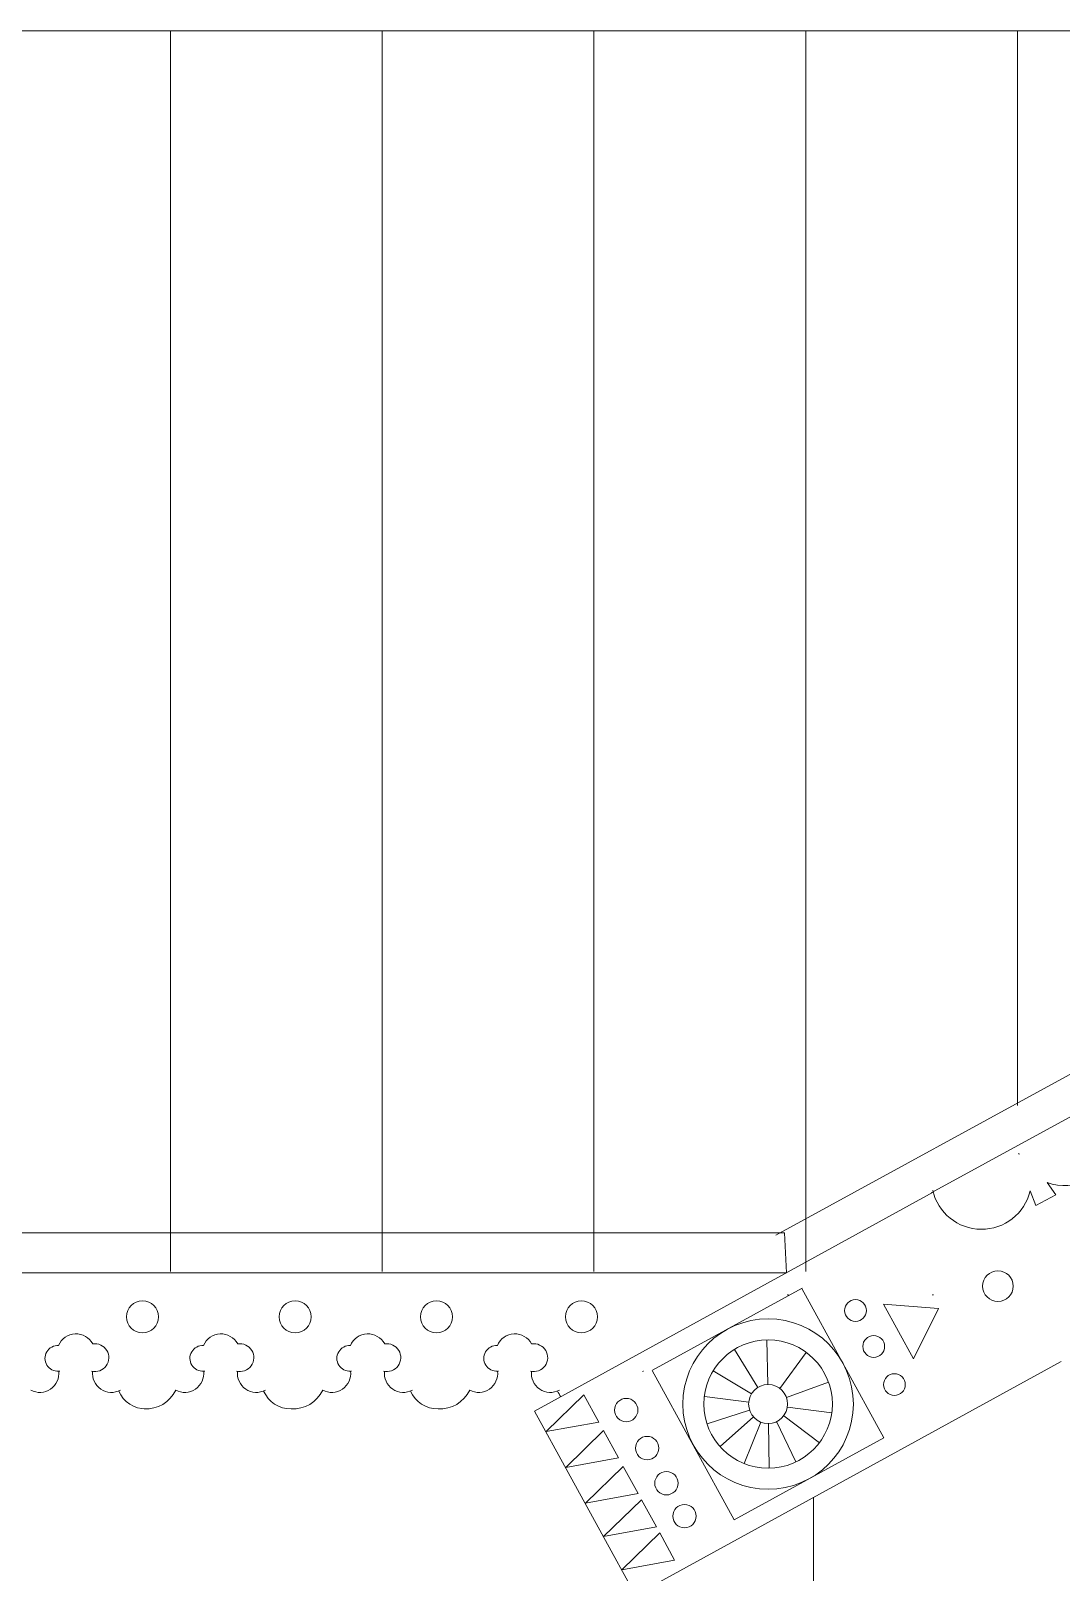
# Model space of a CAD drawing. Header units: millimetres. Extents: x 2399 to 111977, y 1313 to 59551.
# Drawn here: x 38336 to 39569, y 36305 to 38150 of the extents above; entities that cross this region are included whole.
import ezdxf

# ---------------------------------------------------------------- set-up
doc = ezdxf.new("R2010")
doc.units = ezdxf.units.MM
doc.layers.add('hatch1', color=7, linetype='Continuous', lineweight=20, true_color=0x6a6a6a)
doc.layers.add('main line', color=7, linetype='Continuous', lineweight=13)

msp = doc.modelspace()

# ---------------------------------------------------------------- linework, layer by layer
at = {"layer": 'hatch1', "color": 251, "linetype": 'Continuous', "lineweight": 20, "true_color": 0x6a6a6a}
for p, q in [((38938.7125, 36497.447), (39415.8065, 36759.4037)), ((39079.8434, 36546.3283), (39258.9338, 36644.4574)), ((39258.5911, 36644.2697), (39356.594, 36465.4097)), ((39356.4459, 36625.3074), (39392.198, 36560.1932)), ((39422.1817, 36620.2392), (39356.4459, 36625.3074)), ((39392.198, 36560.1932), (39422.1817, 36620.2392)), ((39216.8367, 36582.7164), (39217.8023, 36529.2042)), ((39205.9818, 36525.736), (39177.8814, 36571.2865)), ((39263.9383, 36567.6494), (39232.0946, 36524.6323)), ((39177.5037, 36367.2805), (39079.5007, 36546.1405)), ((39198.2867, 36517.9814), (39152.5215, 36545.7309)), ((39290.4745, 36532.0357), (39240.1467, 36513.8258)), ((38997.6968, 36516.9561), (38952.4427, 36472.9529)), ((38997.6968, 36516.9561), (39015.5719, 36484.4008)), ((39195.0058, 36508.0244), (39141.9113, 36514.8516)), ((39294.3185, 36495.2543), (39241.224, 36502.0814)), ((38938.7125, 36497.447), (39059.5897, 36277.2969)), ((38952.4427, 36472.9529), (39015.5719, 36484.4008)), ((39196.0572, 36498.6643), (39145.1739, 36482.0696)), ((39200.7637, 36490.4416), (39160.6845, 36454.9712)), ((39209.472, 36484.2831), (39189.3835, 36434.6752)), ((39218.6436, 36482.5823), (39219.6092, 36429.0701)), ((39228.2915, 36484.8647), (39251.4048, 36436.5919)), ((39236.8449, 36491.8647), (39279.5933, 36459.6612)), ((39021.2341, 36474.0884), (38975.98, 36430.0852)), ((39021.2341, 36474.0884), (39039.1092, 36441.5331)), ((39356.6046, 36465.4155), (39177.5142, 36367.2863)), ((38975.98, 36430.0852), (39039.1092, 36441.5331)), ((39044.7714, 36431.2207), (38999.5173, 36387.2175)), ((39044.7714, 36431.2207), (39062.6464, 36398.6654)), ((38999.5173, 36387.2175), (39062.6464, 36398.6654)), ((39066.6314, 36391.4076), (39021.3773, 36347.4044)), ((39066.6314, 36391.4076), (39084.5065, 36358.8522)), ((39021.3773, 36347.4044), (39084.5065, 36358.8522)), ((39088.4915, 36351.5944), (39043.2374, 36307.5913)), ((39088.4915, 36351.5944), (39106.3666, 36319.0391)), ((39043.2374, 36307.5913), (39106.3666, 36319.0391))]:
    msp.add_line(p, q, dxfattribs=at)
for centre, radius in [((39218.2229, 36505.8932), 101.9943), ((39218.2229, 36505.8932), 76.8357), ((39344.5808, 36574.896), 13.0643), ((39369.3294, 36529.1752), 13.0643), ((39218.2229, 36505.8932), 23.3148), ((39048.4204, 36498.7538), 13.9829), ((39073.4369, 36453.1921), 13.9829), ((39096.5393, 36411.1164), 13.9829), ((39118.164, 36371.7318), 13.9829)]:
    msp.add_circle(centre, radius, dxfattribs=at)
at = {"layer": 'main line', "color": 7, "linetype": 'Continuous', "lineweight": 13}
for p, q in [((35691.1537, 38149.8902), (39843.4223, 38149.8902)), ((38503.2719, 38149.8902), (38503.2719, 36664.7037)), ((38756.5645, 38149.8902), (38756.5645, 36664.7037)), ((39009.8571, 38149.8902), (39009.8571, 36664.7037)), ((39263.1496, 38149.8902), (39263.1496, 36664.7037)), ((39516.4422, 38149.8902), (39516.4422, 36863.3086)), ((39227.6147, 36708.2011), (41509.5499, 37956.1862)), ((39413.1472, 36758.8429), (41523.1471, 37912.9798)), ((38938.7125, 36497.447), (39415.8065, 36759.4037)), ((39531.6318, 36761.0851), (39538.4893, 36743.4509)), ((39562.4612, 36756.5199), (39552.0092, 36771.3223)), ((39538.4893, 36743.4509), (39562.4612, 36756.5199)), ((39237.7784, 36710.908), (35691.1537, 36710.908)), ((39237.7784, 36710.908), (39240.1734, 36662.9693)), ((39240.1734, 36662.9693), (35691.1537, 36662.9693)), ((39568.8654, 36556.9235), (39059.5897, 36277.2969)), ((39272.6308, 36192.7155), (39272.6308, 36394.2708))]:
    msp.add_line(p, q, dxfattribs=at)
at = {"layer": 'main line', "color": 7, "linetype": 'Continuous', "lineweight": 13, "flags": 128}
for points in [[(39518.8489, 36805.172, -0.017938026), (39517.7929, 36805.7345)], [(39518.8489, 36805.172, -0.017938026), (39517.7929, 36805.7345)], [(39518.8489, 36805.172, -0.017938026), (39517.7929, 36805.7345)], [(39518.8489, 36805.172, -0.017938026), (39517.7929, 36805.7345)], [(39518.8489, 36805.172, -0.017938026), (39517.7929, 36805.7345)], [(39518.8489, 36805.172, -0.017938026), (39517.7929, 36805.7345)], [(39242.5445, 36636.6873, -0.017938026), (39241.3732, 36636.4435)], [(39242.5445, 36636.6873, -0.017938026), (39241.3732, 36636.4435)], [(39242.5445, 36636.6873, -0.017938026), (39241.3732, 36636.4435)], [(39242.5445, 36636.6873, -0.017938026), (39241.3732, 36636.4435)], [(39242.5445, 36636.6873, -0.017938026), (39241.3732, 36636.4435)], [(39242.5445, 36636.6873, -0.017938026), (39241.3732, 36636.4435)], [(39242.5445, 36636.6873, -0.017938026), (39241.3732, 36636.4435)], [(39242.5445, 36636.6873, -0.017938026), (39241.3732, 36636.4435)], [(39242.5445, 36636.6873, -0.017938026), (39241.3732, 36636.4435)], [(39242.5445, 36636.6873, -0.017938026), (39241.3732, 36636.4435)], [(39242.5445, 36636.6873, -0.017938026), (39241.3732, 36636.4435)], [(39242.5445, 36636.6873, -0.017938026), (39241.3732, 36636.4435)], [(39415.9565, 36636.6873, -0.017938026), (39414.7851, 36636.4435)], [(39415.9565, 36636.6873, -0.017938026), (39414.7851, 36636.4435)], [(39415.9565, 36636.6873, -0.017938026), (39414.7851, 36636.4435)], [(39415.9565, 36636.6873, -0.017938026), (39414.7851, 36636.4435)], [(39415.9565, 36636.6873, -0.017938026), (39414.7851, 36636.4435)], [(39415.9565, 36636.6873, -0.017938026), (39414.7851, 36636.4435)], [(39415.9565, 36636.6873, -0.017938026), (39414.7851, 36636.4435)], [(39415.9565, 36636.6873, -0.017938026), (39414.7851, 36636.4435)], [(39415.9565, 36636.6873, -0.017938026), (39414.7851, 36636.4435)], [(39415.9565, 36636.6873, -0.017938026), (39414.7851, 36636.4435)], [(39415.9565, 36636.6873, -0.017938026), (39414.7851, 36636.4435)], [(39415.9565, 36636.6873, -0.017938026), (39414.7851, 36636.4435)], [(38408.6764, 36545.255, 1.219803903), (38410.1068, 36577.9369, 0.63216014), (38369.1428, 36575.9387, 1.067465283), (38369.3775, 36545.255, -0.60309642), (38335.9858, 36522.4888)], [(38408.6764, 36545.255, 1.219803903), (38410.1068, 36577.9369, 0.63216014), (38369.1428, 36575.9387, 1.067465283), (38369.3775, 36545.255, -0.60309642), (38335.9858, 36522.4888)], [(38408.6764, 36545.255, 1.219803903), (38410.1068, 36577.9369, 0.63216014), (38369.1428, 36575.9387, 1.067465283), (38369.3775, 36545.255, -0.60309642), (38335.9858, 36522.4888)], [(38408.6764, 36545.255, 1.219803903), (38410.1068, 36577.9369, 0.63216014), (38369.1428, 36575.9387, 1.067465283), (38369.3775, 36545.255, -0.60309642), (38335.9858, 36522.4888)], [(38408.6764, 36545.255, 1.219803903), (38410.1068, 36577.9369, 0.63216014), (38369.1428, 36575.9387, 1.067465283), (38369.3775, 36545.255, -0.60309642), (38335.9858, 36522.4888)], [(38408.6764, 36545.255, 1.219803903), (38410.1068, 36577.9369, 0.63216014), (38369.1428, 36575.9387, 1.067465283), (38369.3775, 36545.255, -0.60309642), (38335.9858, 36522.4888)], [(38582.0883, 36545.255, 1.219803903), (38583.5188, 36577.9369, 0.63216014), (38542.5547, 36575.9387, 1.067465283), (38542.7895, 36545.255, -0.60309642), (38509.3977, 36522.4888)], [(38582.0883, 36545.255, 1.219803903), (38583.5188, 36577.9369, 0.63216014), (38542.5547, 36575.9387, 1.067465283), (38542.7895, 36545.255, -0.60309642), (38509.3977, 36522.4888)], [(38582.0883, 36545.255, 1.219803903), (38583.5188, 36577.9369, 0.63216014), (38542.5547, 36575.9387, 1.067465283), (38542.7895, 36545.255, -0.60309642), (38509.3977, 36522.4888)], [(38582.0883, 36545.255, 1.219803903), (38583.5188, 36577.9369, 0.63216014), (38542.5547, 36575.9387, 1.067465283), (38542.7895, 36545.255, -0.60309642), (38509.3977, 36522.4888)], [(38582.0883, 36545.255, 1.219803903), (38583.5188, 36577.9369, 0.63216014), (38542.5547, 36575.9387, 1.067465283), (38542.7895, 36545.255, -0.60309642), (38509.3977, 36522.4888)], [(38582.0883, 36545.255, 1.219803903), (38583.5188, 36577.9369, 0.63216014), (38542.5547, 36575.9387, 1.067465283), (38542.7895, 36545.255, -0.60309642), (38509.3977, 36522.4888)], [(38757.955, 36545.255, 1.219803903), (38759.3855, 36577.9369, 0.63216014), (38718.4214, 36575.9387, 1.067465283), (38718.6562, 36545.255, -0.60309642), (38685.2644, 36522.4888)], [(38757.955, 36545.255, 1.219803903), (38759.3855, 36577.9369, 0.63216014), (38718.4214, 36575.9387, 1.067465283), (38718.6562, 36545.255, -0.60309642), (38685.2644, 36522.4888)], [(38757.955, 36545.255, 1.219803903), (38759.3855, 36577.9369, 0.63216014), (38718.4214, 36575.9387, 1.067465283), (38718.6562, 36545.255, -0.60309642), (38685.2644, 36522.4888)], [(38757.955, 36545.255, 1.219803903), (38759.3855, 36577.9369, 0.63216014), (38718.4214, 36575.9387, 1.067465283), (38718.6562, 36545.255, -0.60309642), (38685.2644, 36522.4888)], [(38757.955, 36545.255, 1.219803903), (38759.3855, 36577.9369, 0.63216014), (38718.4214, 36575.9387, 1.067465283), (38718.6562, 36545.255, -0.60309642), (38685.2644, 36522.4888)], [(38757.955, 36545.255, 1.219803903), (38759.3855, 36577.9369, 0.63216014), (38718.4214, 36575.9387, 1.067465283), (38718.6562, 36545.255, -0.60309642), (38685.2644, 36522.4888)], [(38933.8217, 36545.255, 1.219803903), (38935.2522, 36577.9369, 0.63216014), (38894.2881, 36575.9387, 1.067465283), (38894.5229, 36545.255, -0.60309642), (38861.1311, 36522.4888)], [(38933.8217, 36545.255, 1.219803903), (38935.2522, 36577.9369, 0.63216014), (38894.2881, 36575.9387, 1.067465283), (38894.5229, 36545.255, -0.60309642), (38861.1311, 36522.4888)], [(38933.8217, 36545.255, 1.219803903), (38935.2522, 36577.9369, 0.63216014), (38894.2881, 36575.9387, 1.067465283), (38894.5229, 36545.255, -0.60309642), (38861.1311, 36522.4888)], [(38933.8217, 36545.255, 1.219803903), (38935.2522, 36577.9369, 0.63216014), (38894.2881, 36575.9387, 1.067465283), (38894.5229, 36545.255, -0.60309642), (38861.1311, 36522.4888)], [(38933.8217, 36545.255, 1.219803903), (38935.2522, 36577.9369, 0.63216014), (38894.2881, 36575.9387, 1.067465283), (38894.5229, 36545.255, -0.60309642), (38861.1311, 36522.4888)], [(38933.8217, 36545.255, 1.219803903), (38935.2522, 36577.9369, 0.63216014), (38894.2881, 36575.9387, 1.067465283), (38894.5229, 36545.255, -0.60309642), (38861.1311, 36522.4888)], [(38370.5752, 36545.255, -0.017938026), (38369.4039, 36545.0112)], [(38370.5752, 36545.255, -0.017938026), (38369.4039, 36545.0112)], [(38370.5752, 36545.255, -0.017938026), (38369.4039, 36545.0112)], [(38370.5752, 36545.255, -0.017938026), (38369.4039, 36545.0112)], [(38370.5752, 36545.255, -0.017938026), (38369.4039, 36545.0112)], [(38370.5752, 36545.255, -0.017938026), (38369.4039, 36545.0112)], [(38409.8741, 36545.255, 0.60309642), (38443.2658, 36522.4888)], [(38409.8741, 36545.255, 0.60309642), (38443.2658, 36522.4888)], [(38409.8741, 36545.255, 0.60309642), (38443.2658, 36522.4888)], [(38409.8741, 36545.255, 0.60309642), (38443.2658, 36522.4888)], [(38409.8741, 36545.255, 0.60309642), (38443.2658, 36522.4888)], [(38409.8741, 36545.255, 0.60309642), (38443.2658, 36522.4888)], [(38543.9872, 36545.255, -0.017938026), (38542.8159, 36545.0112)], [(38543.9872, 36545.255, -0.017938026), (38542.8159, 36545.0112)], [(38543.9872, 36545.255, -0.017938026), (38542.8159, 36545.0112)], [(38543.9872, 36545.255, -0.017938026), (38542.8159, 36545.0112)], [(38543.9872, 36545.255, -0.017938026), (38542.8159, 36545.0112)], [(38543.9872, 36545.255, -0.017938026), (38542.8159, 36545.0112)], [(38583.286, 36545.255, 0.60309642), (38616.6778, 36522.4888)], [(38583.286, 36545.255, 0.60309642), (38616.6778, 36522.4888)], [(38583.286, 36545.255, 0.60309642), (38616.6778, 36522.4888)], [(38583.286, 36545.255, 0.60309642), (38616.6778, 36522.4888)], [(38583.286, 36545.255, 0.60309642), (38616.6778, 36522.4888)], [(38583.286, 36545.255, 0.60309642), (38616.6778, 36522.4888)], [(38719.8539, 36545.255, -0.017938026), (38718.6825, 36545.0112)], [(38719.8539, 36545.255, -0.017938026), (38718.6825, 36545.0112)], [(38719.8539, 36545.255, -0.017938026), (38718.6825, 36545.0112)], [(38719.8539, 36545.255, -0.017938026), (38718.6825, 36545.0112)], [(38719.8539, 36545.255, -0.017938026), (38718.6825, 36545.0112)], [(38719.8539, 36545.255, -0.017938026), (38718.6825, 36545.0112)], [(38759.1527, 36545.255, 0.60309642), (38792.5445, 36522.4888)], [(38759.1527, 36545.255, 0.60309642), (38792.5445, 36522.4888)], [(38759.1527, 36545.255, 0.60309642), (38792.5445, 36522.4888)], [(38759.1527, 36545.255, 0.60309642), (38792.5445, 36522.4888)], [(38759.1527, 36545.255, 0.60309642), (38792.5445, 36522.4888)], [(38759.1527, 36545.255, 0.60309642), (38792.5445, 36522.4888)], [(38895.7206, 36545.255, -0.017938026), (38894.5492, 36545.0112)], [(38895.7206, 36545.255, -0.017938026), (38894.5492, 36545.0112)], [(38895.7206, 36545.255, -0.017938026), (38894.5492, 36545.0112)], [(38895.7206, 36545.255, -0.017938026), (38894.5492, 36545.0112)], [(38895.7206, 36545.255, -0.017938026), (38894.5492, 36545.0112)], [(38895.7206, 36545.255, -0.017938026), (38894.5492, 36545.0112)], [(38935.0194, 36545.255, 0.60309642), (38968.4112, 36522.4888)], [(38935.0194, 36545.255, 0.60309642), (38968.4112, 36522.4888)], [(38935.0194, 36545.255, 0.60309642), (38968.4112, 36522.4888)], [(38935.0194, 36545.255, 0.60309642), (38968.4112, 36522.4888)], [(38935.0194, 36545.255, 0.60309642), (38968.4112, 36522.4888)], [(38935.0194, 36545.255, 0.60309642), (38968.4112, 36522.4888)], [(39069.1326, 36545.255, -0.017938026), (39067.9612, 36545.0112)], [(39069.1326, 36545.255, -0.017938026), (39067.9612, 36545.0112)], [(39069.1326, 36545.255, -0.017938026), (39067.9612, 36545.0112)], [(39069.1326, 36545.255, -0.017938026), (39067.9612, 36545.0112)], [(39069.1326, 36545.255, -0.017938026), (39067.9612, 36545.0112)], [(39069.1326, 36545.255, -0.017938026), (39067.9612, 36545.0112)], [(39069.1326, 36545.255, -0.017938026), (39067.9612, 36545.0112)], [(39069.1326, 36545.255, -0.017938026), (39067.9612, 36545.0112)], [(39069.1326, 36545.255, -0.017938026), (39067.9612, 36545.0112)], [(39069.1326, 36545.255, -0.017938026), (39067.9612, 36545.0112)], [(39069.1326, 36545.255, -0.017938026), (39067.9612, 36545.0112)], [(39069.1326, 36545.255, -0.017938026), (39067.9612, 36545.0112)], [(38441.1514, 36521.5039, 0.304535594), (38473.9248, 36500.1453)], [(38441.1514, 36521.5039, 0.304535594), (38473.9248, 36500.1453)], [(38441.1514, 36521.5039, 0.304535594), (38473.9248, 36500.1453)], [(38441.1514, 36521.5039, 0.304535594), (38473.9248, 36500.1453)], [(38441.1514, 36521.5039, 0.304535594), (38473.9248, 36500.1453)], [(38441.1514, 36521.5039, 0.304535594), (38473.9248, 36500.1453)], [(38471.47, 36500.1453, 0.304535594), (38509.3977, 36522.4888)], [(38471.47, 36500.1453, 0.304535594), (38509.3977, 36522.4888)], [(38471.47, 36500.1453, 0.304535594), (38509.3977, 36522.4888)], [(38471.47, 36500.1453, 0.304535594), (38509.3977, 36522.4888)], [(38471.47, 36500.1453, 0.304535594), (38509.3977, 36522.4888)], [(38471.47, 36500.1453, 0.304535594), (38509.3977, 36522.4888)], [(38614.5634, 36521.5039, 0.304535594), (38647.3367, 36500.1453)], [(38614.5634, 36521.5039, 0.304535594), (38647.3367, 36500.1453)], [(38614.5634, 36521.5039, 0.304535594), (38647.3367, 36500.1453)], [(38614.5634, 36521.5039, 0.304535594), (38647.3367, 36500.1453)], [(38614.5634, 36521.5039, 0.304535594), (38647.3367, 36500.1453)], [(38614.5634, 36521.5039, 0.304535594), (38647.3367, 36500.1453)], [(38647.3367, 36500.1453, 0.304535594), (38685.2644, 36522.4888)], [(38647.3367, 36500.1453, 0.304535594), (38685.2644, 36522.4888)], [(38647.3367, 36500.1453, 0.304535594), (38685.2644, 36522.4888)], [(38647.3367, 36500.1453, 0.304535594), (38685.2644, 36522.4888)], [(38647.3367, 36500.1453, 0.304535594), (38685.2644, 36522.4888)], [(38647.3367, 36500.1453, 0.304535594), (38685.2644, 36522.4888)], [(38790.4301, 36521.5039, 0.304535594), (38823.2034, 36500.1453)], [(38790.4301, 36521.5039, 0.304535594), (38823.2034, 36500.1453)], [(38790.4301, 36521.5039, 0.304535594), (38823.2034, 36500.1453)], [(38790.4301, 36521.5039, 0.304535594), (38823.2034, 36500.1453)], [(38790.4301, 36521.5039, 0.304535594), (38823.2034, 36500.1453)], [(38790.4301, 36521.5039, 0.304535594), (38823.2034, 36500.1453)], [(38823.2034, 36500.1453, 0.304535594), (38861.1311, 36522.4888)], [(38823.2034, 36500.1453, 0.304535594), (38861.1311, 36522.4888)], [(38823.2034, 36500.1453, 0.304535594), (38861.1311, 36522.4888)], [(38823.2034, 36500.1453, 0.304535594), (38861.1311, 36522.4888)], [(38823.2034, 36500.1453, 0.304535594), (38861.1311, 36522.4888)], [(38823.2034, 36500.1453, 0.304535594), (38861.1311, 36522.4888)], [(38966.2968, 36521.5039, 0.055825999), (38970.1344, 36514.6997)], [(38966.2968, 36521.5039, 0.055825999), (38970.1344, 36514.6997)], [(38966.2968, 36521.5039, 0.055825999), (38970.1344, 36514.6997)], [(38966.2968, 36521.5039, 0.055825999), (38970.1344, 36514.6997)], [(38966.2968, 36521.5039, 0.055825999), (38970.1344, 36514.6997)], [(38966.2968, 36521.5039, 0.055825999), (38970.1344, 36514.6997)]]:
    msp.add_lwpolyline(points, format="xyb", dxfattribs=at)
at = {"layer": 'main line', "color": 7, "linetype": 'Continuous', "lineweight": 13}
for centre, radius in [((39493.2001, 36647.061), 18.3294), ((38469.663, 36610.3677), 19.1338), ((38469.663, 36610.3677), 19.1338), ((38469.663, 36610.3677), 19.1338), ((38469.663, 36610.3677), 19.1338), ((38469.663, 36610.3677), 19.1338), ((38469.663, 36610.3677), 19.1338), ((38652.2586, 36610.3677), 19.1338), ((38652.2586, 36610.3677), 19.1338), ((38652.2586, 36610.3677), 19.1338), ((38652.2586, 36610.3677), 19.1338), ((38652.2586, 36610.3677), 19.1338), ((38652.2586, 36610.3677), 19.1338), ((38821.3964, 36610.3677), 19.1338), ((38821.3964, 36610.3677), 19.1338), ((38821.3964, 36610.3677), 19.1338), ((38821.3964, 36610.3677), 19.1338), ((38821.3964, 36610.3677), 19.1338), ((38821.3964, 36610.3677), 19.1338), ((38994.8084, 36610.3677), 19.1338), ((38994.8084, 36610.3677), 19.1338), ((38994.8084, 36610.3677), 19.1338), ((38994.8084, 36610.3677), 19.1338), ((38994.8084, 36610.3677), 19.1338), ((38994.8084, 36610.3677), 19.1338), ((39322.736, 36617.8523), 13.0643)]:
    msp.add_circle(centre, radius, dxfattribs=at)
for centre, start in [((39573.6063, 36827.0037), 248.8002301), ((39473.5077, 36774.8126), 192.3865286)]:
    msp.add_arc(centre, 59.7232, start, 346.7116211, dxfattribs=at)

doc.saveas('drawing.dxf')
